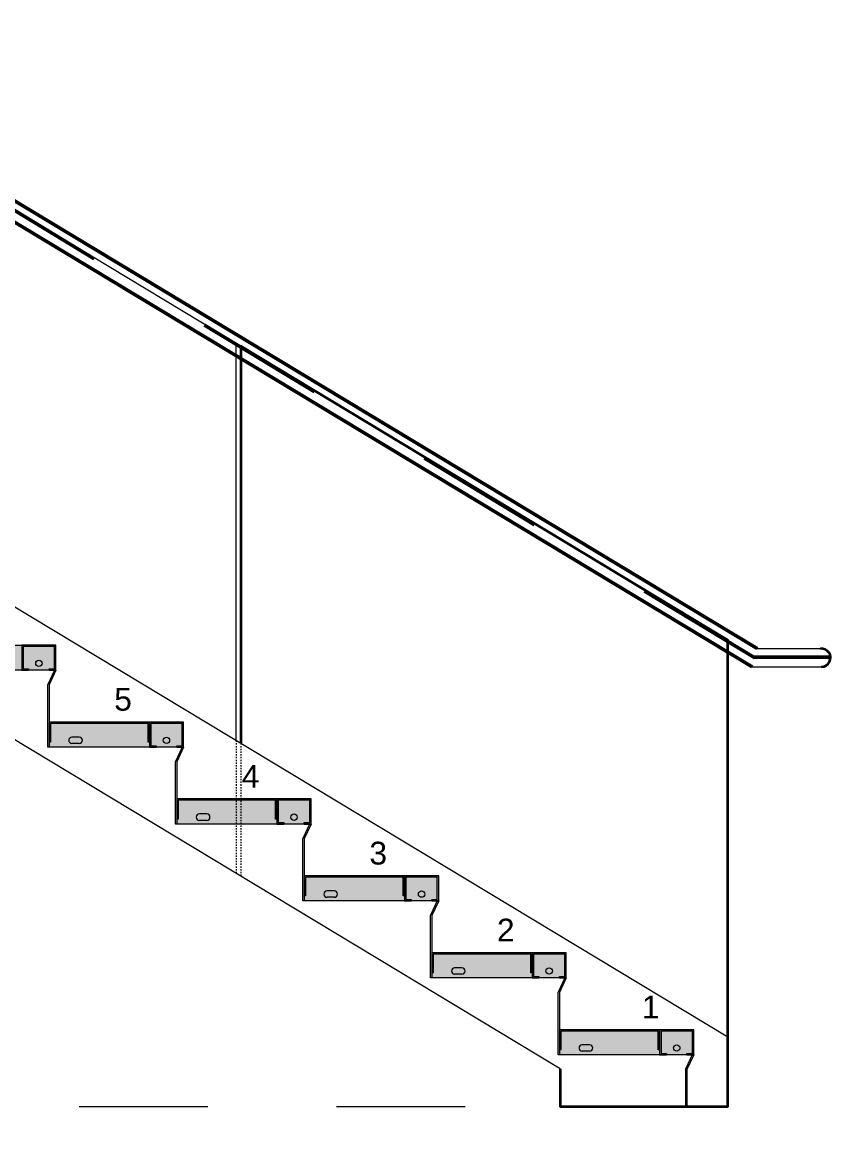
# Model space of a CAD drawing. Header units: millimetres. Extents: x -48147 to 1468943, y -496296 to 18123.
# Drawn here: x 1419400 to 1421178, y -491386 to -488918 of the extents above; entities that cross this region are included whole.
import ezdxf

# ---------------------------------------------------------------- set-up
doc = ezdxf.new("R2010")
doc.units = ezdxf.units.MM
doc.header["$MEASUREMENT"] = 0
for name, pattern in [('3MM-HIDDEN', [6, 3, -3]), ('Dashed', [2822.222233, 1411.111116, -1411.111116]), ('Wipeout_Contour', [1000, 0, -1000])]:
    doc.linetypes.add(name, pattern=pattern)
for name, color, linetype, lineweight, true_color in [('0_Pen_No__105', 7, 'Continuous', 15, 0xa6a6a6), ('A-230-M_FLOOR.IFC Import_Pen_No__109', 7, 'Continuous', 15, 0xa6a6a6), ('A-230-M_FLOOR.IFC Import_Pen_No__29', 7, 'Continuous', 50, 0x2a2a2a), ('A-30-M_Stair_Pen_No__81', 7, 'Continuous', 20, 0x6a6a6a), ('A-30-M_Stair_Pen_No__82', 7, 'Continuous', 20, 0xaaaaaa)]:
    doc.layers.add(name, color=color, linetype=linetype, lineweight=lineweight, true_color=true_color)
for name, color, linetype, lineweight in [('A-20-M_Floor_Slab_Pen_No__101', 252, 'Continuous', 15), ('A-30-M_Stair_Pen_No__1', 7, 'Continuous', 13), ('A-30-M_Stair_Pen_No__192', 7, 'Continuous', 13), ('A-30-M_Stair_Pen_No__22', 8, 'Continuous', 50), ('A-30-M_Stair_Pen_No__42', 8, 'Continuous', 35), ('New_A-30-M_Stair_Pen_No__1', 7, 'Continuous', 13), ('New_A-30-M_Stair_Pen_No__141', 255, 'Continuous', 0), ('New_A-30-M_Stair_Pen_No__160', 5, 'Continuous', 200), ('New_A-30-M_Stair_Pen_No__171', 1, 'Continuous', 5), ('New_A-30-M_Stair_Pen_No__192', 7, 'Continuous', 13)]:
    doc.layers.add(name, color=color, linetype=linetype, lineweight=lineweight)
for name, color, linetype in [('A-230-M_FLOOR.IFC Import', 7, 'Continuous'), ('A-95-P_Drawing', 7, 'Continuous'), ('New_A-25-M_Wall_Int', 7, 'Continuous'), ('New_A-30-M_Stair', 7, 'Continuous')]:
    doc.layers.add(name, color=color, linetype=linetype)
doc.styles.add('GENERATED_STYLE_2', font='')
doc.styles.get('GENERATED_STYLE_2').set_extended_font_data('Swis721 BT')

# ---------------------------------------------------------------- blocks, each defined once
blk = doc.blocks.new('Section Elem_299_1', base_point=(1411454.5, -491295.5))
at = {"color": 254, "linetype": 'Wipeout_Contour', "lineweight": 0, "ltscale": 6013637.270108126}
blk.add_wipeout([(1420881.9, -491126.8), (1420956.9, -491172), (1420956.9, -491171.9), (1420881.9, -491126.7)], dxfattribs=at).dxf.layer = 'New_A-30-M_Stair'
at = {"color": 254, "linetype": 'Wipeout_Contour', "lineweight": 0, "ltscale": 7516306.000540294}
blk.add_wipeout([(1420601.9, -491186.8), (1420601.9, -491245.1), (1420685.5, -491295.5), (1420881.9, -491295.5), (1420881.9, -491186.8)], dxfattribs=at).dxf.layer = 'New_A-30-M_Stair'
at = {"layer": 'New_A-30-M_Stair_Pen_No__160', "linetype": 'Continuous', "lineweight": 0, "true_color": 0x00007f}
blk.add_hatch(color=176, dxfattribs=at).paths.add_polyline_path([(1420881.9, -491295.5), (1420891.9, -491295.5), (1420891.9, -491186.8), (1420881.9, -491186.8)])
at = {"layer": 'New_A-30-M_Stair_Pen_No__141', "linetype": 'Continuous'}
blk.add_line((1420891.9, -491186.8), (1420891.9, -491295.5), dxfattribs=at)
at = {"color": 254, "linetype": 'Wipeout_Contour', "lineweight": 0, "ltscale": 6013049.839452865}
blk.add_wipeout([(1420881.9, -491126.7), (1420956.9, -491171.9), (1420956.9, -490272.2), (1420881.9, -490227)], dxfattribs=at).dxf.layer = 'New_A-30-M_Stair'
at = {"color": 254, "linetype": 'Wipeout_Contour', "lineweight": 0, "ltscale": 6012236.012992591}
blk.add_wipeout([(1420881.9, -490227), (1420601.9, -490058.2), (1420601.9, -490953.3), (1420881.9, -491122)], dxfattribs=at).dxf.layer = 'New_A-30-M_Stair'
at = {"color": 254, "linetype": 'Wipeout_Contour', "lineweight": 0, "ltscale": 6010957.041276725}
blk.add_wipeout([(1420601.9, -490058.2), (1420321.9, -489889.5), (1420321.9, -490784.5), (1420601.9, -490953.3)], dxfattribs=at).dxf.layer = 'New_A-30-M_Stair'
at = {"color": 254, "linetype": 'Wipeout_Contour', "lineweight": 0, "ltscale": 6012462.408506472}
blk.add_wipeout([(1420881.9, -490227), (1420956.9, -490272.2), (1420956.9, -490272.1), (1420881.9, -490226.9)], dxfattribs=at).dxf.layer = 'New_A-30-M_Stair'
at = {"layer": 'New_A-30-M_Stair_Pen_No__1', "linetype": 'Continuous'}
blk.add_line((1420956.9, -491171.9), (1420956.9, -490272.2), dxfattribs=at)
at = {"color": 254, "linetype": 'Wipeout_Contour', "lineweight": 0, "ltscale": 6009678.081916993}
blk.add_wipeout([(1420321.9, -489889.5), (1420041.9, -489720.7), (1420041.9, -490615.8), (1420321.9, -490784.5)], dxfattribs=at).dxf.layer = 'New_A-30-M_Stair'
at = {"color": 254, "linetype": 'Wipeout_Contour', "lineweight": 0, "ltscale": 6011651.675374167}
blk.add_wipeout([(1420601.9, -490058.2), (1420881.9, -490227), (1420881.9, -490226.9), (1420601.9, -490058.1)], dxfattribs=at).dxf.layer = 'New_A-30-M_Stair'
at = {"color": 254, "linetype": 'Wipeout_Contour', "lineweight": 0, "ltscale": 9019031.226630777}
blk.add_wipeout([(1420601.9, -490953.3), (1420601.9, -491018), (1420611.9, -491018), (1420611.9, -491126.8), (1420881.9, -491126.8), (1420881.9, -491122)], dxfattribs=at).dxf.layer = 'New_A-30-M_Stair'
at = {"layer": 'New_A-30-M_Stair_Pen_No__1', "linetype": 'Continuous'}
for p, q in [((1420956.9, -490272.1), (1420881.9, -490226.9)), ((1420881.9, -491126.8), (1420881.9, -491122)), ((1420956.9, -491172), (1420881.9, -491126.8))]:
    blk.add_line(p, q, dxfattribs=at)
at = {"layer": 'New_A-30-M_Stair_Pen_No__141', "linetype": 'Continuous', "flags": 128}
blk.add_lwpolyline([(1420881.9, -491126.8), (1420881.9, -491186.8), (1420881.9, -491295.5)], dxfattribs=at)
at = {"color": 254, "linetype": 'Wipeout_Contour', "lineweight": 0, "ltscale": 6008399.134921279}
blk.add_wipeout([(1420041.9, -489720.7), (1419761.9, -489552), (1419761.9, -490447), (1420041.9, -490615.8)], dxfattribs=at).dxf.layer = 'New_A-30-M_Stair'
at = {"color": 254, "linetype": 'Wipeout_Contour', "lineweight": 0, "ltscale": 6010372.780366203}
blk.add_wipeout([(1420321.9, -489889.5), (1420601.9, -490058.2), (1420601.9, -490058.1), (1420321.9, -489889.4)], dxfattribs=at).dxf.layer = 'New_A-30-M_Stair'
at = {"color": 254, "linetype": 'Wipeout_Contour', "lineweight": 0, "ltscale": 9017112.644200671}
blk.add_wipeout([(1420321.9, -490784.5), (1420321.9, -490849.3), (1420331.9, -490849.3), (1420331.9, -490958), (1420601.9, -490958), (1420601.9, -490953.3)], dxfattribs=at).dxf.layer = 'New_A-30-M_Stair'
at = {"color": 254, "linetype": 'Wipeout_Contour', "lineweight": 0, "ltscale": 6011829.151349266}
blk.add_wipeout([(1420321.9, -491018), (1420321.9, -491076.4), (1420601.9, -491245.1), (1420601.9, -491018)], dxfattribs=at).dxf.layer = 'New_A-30-M_Stair'
at = {"layer": 'New_A-30-M_Stair_Pen_No__160', "linetype": 'Continuous', "lineweight": 0, "true_color": 0x00007f}
for points in [[(1420601.9, -491126.8), (1420611.9, -491126.8), (1420611.9, -491018), (1420601.9, -491018)], [(1420601.9, -491186.8), (1420881.9, -491186.8), (1420881.9, -491126.8), (1420601.9, -491126.8)]]:
    blk.add_hatch(color=176, dxfattribs=at).paths.add_polyline_path(points)
at = {"layer": 'New_A-30-M_Stair_Pen_No__1', "linetype": 'Continuous'}
for p, q in [((1420881.9, -490226.9), (1420601.9, -490058.1)), ((1420881.9, -491122), (1420601.9, -490953.3)), ((1420685.5, -491295.5), (1420601.9, -491245.1))]:
    blk.add_line(p, q, dxfattribs=at)
at = {"layer": 'New_A-30-M_Stair_Pen_No__141', "linetype": 'Continuous'}
for p in [(1420611.9, -491018), (1420881.9, -491126.8)]:
    blk.add_line(p, (1420611.9, -491126.8), dxfattribs=at)
at = {"layer": 'New_A-30-M_Stair_Pen_No__141', "linetype": 'Continuous', "flags": 128}
for points in [[(1420601.9, -490958), (1420601.9, -491018), (1420601.9, -491126.8), (1420601.9, -491186.8)], [(1420891.9, -491186.8), (1420881.9, -491186.8), (1420601.9, -491186.8)]]:
    blk.add_lwpolyline(points, dxfattribs=at)
at = {"color": 254, "linetype": 'Wipeout_Contour', "lineweight": 0, "ltscale": 6007120.200297485}
blk.add_wipeout([(1419761.9, -489552), (1419481.9, -489383.2), (1419481.9, -490278.3), (1419761.9, -490447)], dxfattribs=at).dxf.layer = 'New_A-30-M_Stair'
at = {"color": 254, "linetype": 'Wipeout_Contour', "lineweight": 0, "ltscale": 6009093.897748221}
blk.add_wipeout([(1420041.9, -489720.7), (1420321.9, -489889.5), (1420321.9, -489889.4), (1420041.9, -489720.6)], dxfattribs=at).dxf.layer = 'New_A-30-M_Stair'
at = {"color": 254, "linetype": 'Wipeout_Contour', "lineweight": 0, "ltscale": 9015194.080255263}
blk.add_wipeout([(1420041.9, -490680.5), (1420051.9, -490680.5), (1420051.9, -490789.3), (1420321.9, -490789.3), (1420321.9, -490784.5), (1420041.9, -490615.8)], dxfattribs=at).dxf.layer = 'New_A-30-M_Stair'
at = {"color": 254, "linetype": 'Wipeout_Contour', "lineweight": 0, "ltscale": 6010550.077550655}
blk.add_wipeout([(1420041.9, -490849.3), (1420041.9, -490907.6), (1420321.9, -491076.4), (1420321.9, -490849.3)], dxfattribs=at).dxf.layer = 'New_A-30-M_Stair'
at = {"layer": 'New_A-30-M_Stair_Pen_No__160', "linetype": 'Continuous', "lineweight": 0, "true_color": 0x00007f}
for points in [[(1420321.9, -490958), (1420331.9, -490958), (1420331.9, -490849.3), (1420321.9, -490849.3)], [(1420321.9, -491018), (1420601.9, -491018), (1420601.9, -490958), (1420321.9, -490958)]]:
    blk.add_hatch(color=176, dxfattribs=at).paths.add_polyline_path(points)
at = {"layer": 'New_A-30-M_Stair_Pen_No__1', "linetype": 'Continuous'}
for p, q in [((1420601.9, -490058.1), (1420321.9, -489889.4)), ((1420601.9, -490953.3), (1420321.9, -490784.5)), ((1420601.9, -491245.1), (1420321.9, -491076.4))]:
    blk.add_line(p, q, dxfattribs=at)
at = {"layer": 'New_A-30-M_Stair_Pen_No__141', "linetype": 'Continuous'}
for p in [(1420331.9, -490849.3), (1420601.9, -490958)]:
    blk.add_line(p, (1420331.9, -490958), dxfattribs=at)
at = {"layer": 'New_A-30-M_Stair_Pen_No__141', "linetype": 'Continuous', "flags": 128}
for points in [[(1420321.9, -490789.3), (1420321.9, -490849.3), (1420321.9, -490958), (1420321.9, -491018)], [(1420611.9, -491018), (1420601.9, -491018), (1420321.9, -491018)]]:
    blk.add_lwpolyline(points, dxfattribs=at)
at = {"color": 254, "linetype": 'Wipeout_Contour', "lineweight": 0, "ltscale": 6005841.278053512}
blk.add_wipeout([(1419481.9, -489383.2), (1419201.9, -489214.5), (1419201.9, -490109.5), (1419481.9, -490278.3)], dxfattribs=at).dxf.layer = 'New_A-30-M_Stair'
at = {"color": 254, "linetype": 'Wipeout_Contour', "lineweight": 0, "ltscale": 6007815.027528131}
blk.add_wipeout([(1419761.9, -489552), (1420041.9, -489720.7), (1420041.9, -489720.6), (1419761.9, -489551.9)], dxfattribs=at).dxf.layer = 'New_A-30-M_Stair'
at = {"color": 254, "linetype": 'Wipeout_Contour', "lineweight": 0, "ltscale": 9013275.534786545}
blk.add_wipeout([(1419761.9, -490447), (1419761.9, -490511.8), (1419771.9, -490511.8), (1419771.9, -490620.5), (1420041.9, -490620.5), (1420041.9, -490615.8)], dxfattribs=at).dxf.layer = 'New_A-30-M_Stair'
at = {"color": 254, "linetype": 'Wipeout_Contour', "lineweight": 0, "ltscale": 6009271.016065554}
blk.add_wipeout([(1419761.9, -490680.5), (1419761.9, -490738.9), (1420041.9, -490907.6), (1420041.9, -490680.5)], dxfattribs=at).dxf.layer = 'New_A-30-M_Stair'
at = {"layer": 'New_A-30-M_Stair_Pen_No__160', "linetype": 'Continuous', "lineweight": 0, "true_color": 0x00007f}
for points in [[(1420041.9, -490789.3), (1420051.9, -490789.3), (1420051.9, -490680.5), (1420041.9, -490680.5)], [(1420041.9, -490849.3), (1420321.9, -490849.3), (1420321.9, -490789.3), (1420041.9, -490789.3)]]:
    blk.add_hatch(color=176, dxfattribs=at).paths.add_polyline_path(points)
at = {"layer": 'New_A-30-M_Stair_Pen_No__1', "linetype": 'Continuous'}
for p, q in [((1420321.9, -489889.4), (1420041.9, -489720.6)), ((1420321.9, -490784.5), (1420041.9, -490615.8)), ((1420321.9, -491076.4), (1420041.9, -490907.6))]:
    blk.add_line(p, q, dxfattribs=at)
at = {"layer": 'New_A-30-M_Stair_Pen_No__141', "linetype": 'Continuous'}
for p in [(1420051.9, -490680.5), (1420321.9, -490789.3)]:
    blk.add_line(p, (1420051.9, -490789.3), dxfattribs=at)
at = {"layer": 'New_A-30-M_Stair_Pen_No__141', "linetype": 'Continuous', "flags": 128}
for points in [[(1420041.9, -490620.5), (1420041.9, -490680.5), (1420041.9, -490789.3), (1420041.9, -490849.3)], [(1420331.9, -490849.3), (1420321.9, -490849.3), (1420041.9, -490849.3)]]:
    blk.add_lwpolyline(points, dxfattribs=at)
at = {"color": 254, "linetype": 'Wipeout_Contour', "lineweight": 0, "ltscale": 6006536.169713855}
blk.add_wipeout([(1419481.9, -489383.2), (1419761.9, -489552), (1419761.9, -489551.9), (1419481.9, -489383.1)], dxfattribs=at).dxf.layer = 'New_A-30-M_Stair'
at = {"color": 254, "linetype": 'Wipeout_Contour', "lineweight": 0, "ltscale": 9011357.007835861}
blk.add_wipeout([(1419481.9, -490343), (1419491.9, -490343), (1419491.9, -490451.8), (1419761.9, -490451.8), (1419761.9, -490447), (1419481.9, -490278.3)], dxfattribs=at).dxf.layer = 'New_A-30-M_Stair'
at = {"color": 254, "linetype": 'Wipeout_Contour', "lineweight": 0, "ltscale": 6007991.966901827}
blk.add_wipeout([(1419481.9, -490511.8), (1419481.9, -490570.1), (1419761.9, -490738.9), (1419761.9, -490511.8)], dxfattribs=at).dxf.layer = 'New_A-30-M_Stair'
at = {"layer": 'New_A-30-M_Stair_Pen_No__160', "linetype": 'Continuous', "lineweight": 0, "true_color": 0x00007f}
for points in [[(1419761.9, -490620.5), (1419771.9, -490620.5), (1419771.9, -490511.8), (1419761.9, -490511.8)], [(1419761.9, -490680.5), (1420041.9, -490680.5), (1420041.9, -490620.5), (1419761.9, -490620.5)]]:
    blk.add_hatch(color=176, dxfattribs=at).paths.add_polyline_path(points)
at = {"layer": 'New_A-30-M_Stair_Pen_No__1', "linetype": 'Continuous'}
for p, q in [((1420041.9, -489720.6), (1419761.9, -489551.9)), ((1420041.9, -490615.8), (1419761.9, -490447)), ((1420041.9, -490907.6), (1419761.9, -490738.9))]:
    blk.add_line(p, q, dxfattribs=at)
at = {"layer": 'New_A-30-M_Stair_Pen_No__141', "linetype": 'Continuous'}
for p in [(1419771.9, -490511.8), (1420041.9, -490620.5)]:
    blk.add_line(p, (1419771.9, -490620.5), dxfattribs=at)
at = {"layer": 'New_A-30-M_Stair_Pen_No__141', "linetype": 'Continuous', "flags": 128}
for points in [[(1419761.9, -490451.8), (1419761.9, -490511.8), (1419761.9, -490620.5), (1419761.9, -490680.5)], [(1420051.9, -490680.5), (1420041.9, -490680.5), (1419761.9, -490680.5)]]:
    blk.add_lwpolyline(points, dxfattribs=at)
at = {"color": 254, "linetype": 'Wipeout_Contour', "lineweight": 0, "ltscale": 6005257.324313316}
blk.add_wipeout([(1419201.9, -489214.5), (1419481.9, -489383.2), (1419481.9, -489383.1), (1419201.9, -489214.4)], dxfattribs=at).dxf.layer = 'New_A-30-M_Stair'
at = {"color": 254, "linetype": 'Wipeout_Contour', "lineweight": 0, "ltscale": 9009438.499392886}
blk.add_wipeout([(1419201.9, -490174.3), (1419211.9, -490174.3), (1419211.9, -490283), (1419481.9, -490283), (1419481.9, -490278.3), (1419201.9, -490109.5)], dxfattribs=at).dxf.layer = 'New_A-30-M_Stair'
at = {"color": 254, "linetype": 'Wipeout_Contour', "lineweight": 0, "ltscale": 6006712.930067345}
blk.add_wipeout([(1419201.9, -490343), (1419201.9, -490401.4), (1419481.9, -490570.1), (1419481.9, -490343)], dxfattribs=at).dxf.layer = 'New_A-30-M_Stair'
at = {"layer": 'New_A-30-M_Stair_Pen_No__160', "linetype": 'Continuous', "lineweight": 0, "true_color": 0x00007f}
for points in [[(1419201.9, -490343), (1419481.9, -490343), (1419481.9, -490283), (1419201.9, -490283)], [(1419481.9, -490451.8), (1419491.9, -490451.8), (1419491.9, -490343), (1419481.9, -490343)], [(1419481.9, -490511.8), (1419761.9, -490511.8), (1419761.9, -490451.8), (1419481.9, -490451.8)]]:
    blk.add_hatch(color=176, dxfattribs=at).paths.add_polyline_path(points)
at = {"layer": 'New_A-30-M_Stair_Pen_No__1', "linetype": 'Continuous'}
for p, q in [((1419481.9, -489383.1), (1419201.9, -489214.4)), ((1419761.9, -489551.9), (1419481.9, -489383.1)), ((1419481.9, -490278.3), (1419201.9, -490109.5)), ((1419761.9, -490447), (1419481.9, -490278.3)), ((1419481.9, -490570.1), (1419201.9, -490401.4)), ((1419761.9, -490738.9), (1419481.9, -490570.1))]:
    blk.add_line(p, q, dxfattribs=at)
at = {"layer": 'New_A-30-M_Stair_Pen_No__141', "linetype": 'Continuous'}
for p, q in [((1419481.9, -490283), (1419211.9, -490283)), ((1419491.9, -490343), (1419491.9, -490451.8)), ((1419761.9, -490451.8), (1419491.9, -490451.8))]:
    blk.add_line(p, q, dxfattribs=at)
at = {"layer": 'New_A-30-M_Stair_Pen_No__141', "linetype": 'Continuous', "flags": 128}
for points in [[(1419481.9, -490283), (1419481.9, -490343), (1419481.9, -490451.8), (1419481.9, -490511.8)], [(1419491.9, -490343), (1419481.9, -490343), (1419201.9, -490343)], [(1419771.9, -490511.8), (1419761.9, -490511.8), (1419481.9, -490511.8)]]:
    blk.add_lwpolyline(points, dxfattribs=at)
blk = doc.blocks.new('Section Elem_506_1', base_point=(1411454.5, -491295.5))
at = {"color": 254, "linetype": 'Wipeout_Contour', "lineweight": 0, "ltscale": 4503690.686686108}
blk.add_wipeout([(1420685.5, -491295.5), (1417801.9, -489557.6), (1417801.9, -491295.5)], dxfattribs=at).dxf.layer = 'New_A-25-M_Wall_Int'
at = {"color": 254, "linetype": 'Wipeout_Contour', "lineweight": 0, "ltscale": 18038000.64967246}
blk.add_wipeout([(1418910.9, -488720.5), (1418646.7, -488879.8), (1420956.9, -490272.1), (1420956.9, -490272.2), (1420956.9, -491171.9), (1420956.9, -491172), (1420881.9, -491126.8), (1420881.9, -491186.8), (1420891.9, -491186.8), (1420891.9, -491295.5), (1422974.6, -491295.5), (1422974.6, -488720.5)], dxfattribs=at).dxf.layer = 'New_A-25-M_Wall_Int'
blk = doc.blocks.new('Section Elem_704_1', base_point=(1411454.5, -491295.5))
at = {"color": 254, "linetype": 'Wipeout_Contour', "lineweight": 0, "ltscale": 6016669.249559595}
blk.add_wipeout([(1431681.6, -491545.5), (1431681.6, -491295.5), (1411566.1, -491295.5), (1411566.1, -491545.5)], dxfattribs=at).dxf.layer = 'A-230-M_FLOOR.IFC Import'
at = {"layer": 'A-230-M_FLOOR.IFC Import_Pen_No__109', "linetype": 'Continuous'}
h = blk.add_hatch(dxfattribs=at)
h.set_pattern_fill('Lightweight_Concrete_0001', color=256, style=0, pattern_type=2)
h.set_pattern_definition([(0, (1411454.5, -491295.5), (0, 779.423), [48.75, -401.25]), (0, (1411679.5, -490905.8), (0, 779.423), [48.75, -401.25]), (60, (1411454.5, -491295.5), (-675, 389.71), [48.75, -401.25]), (60, (1411904.5, -491295.5), (-675, 389.71), [48.75, -401.25]), (120, (1411503.2, -491295.5), (675, 389.71), [48.75, -401.25]), (120, (1411953.2, -491295.5), (675, 389.71), [48.75, -401.25]), (0, (1411454.48, -491220.52), (0, 150), [0, -150, 0, -225]), (45, (1411529.48, -491220.52), (-106.066, 106.066), [0, -112.5, 0, -187.5])])
h.paths.add_polyline_path([(1431681.6, -491545.5), (1431681.6, -491295.5), (1411566.1, -491295.5), (1411566.1, -491545.5)])
at = {"layer": 'A-230-M_FLOOR.IFC Import_Pen_No__29', "linetype": 'Continuous'}
for p, q in [((1420881.9, -491295.5), (1415593.9, -491295.5)), ((1420891.9, -491295.5), (1420881.9, -491295.5)), ((1425745.6, -491295.5), (1420891.9, -491295.5))]:
    blk.add_line(p, q, dxfattribs=at)
blk = doc.blocks.new('S-34 Building Section_STORY_MARKER', base_point=(1411454.5, -491295.5))
at = {"layer": '0_Pen_No__105', "linetype": 'Dashed', "ltscale": 0.2}
blk.add_line((1387916.2, -491295.5), (1445948.4, -491295.5), dxfattribs=at)

msp = doc.modelspace()

# ---------------------------------------------------------------- block references
at = {"layer": 'New_A-30-M_Stair'}
msp.add_blockref('Section Elem_299_1', (1411454.5, -491295.5), dxfattribs=at)

# ---------------------------------------------------------------- next in the draw order: block references
at = {"layer": 'New_A-25-M_Wall_Int'}
msp.add_blockref('Section Elem_506_1', (1411454.5, -491295.5), dxfattribs=at)

# ---------------------------------------------------------------- next in the draw order: block references
at = {"layer": 'A-230-M_FLOOR.IFC Import'}
msp.add_blockref('Section Elem_704_1', (1411454.5, -491295.5), dxfattribs=at)

# ---------------------------------------------------------------- next in the draw order: wipeouts: each hides what was drawn before it
at = {"color": 254, "linetype": 'Wipeout_Contour', "lineweight": 0, "ltscale": 5993244.109054232}
msp.add_wipeout([(1415048.3, -470752.6), (1422292.3, -470752.6), (1422292.3, -492986.9), (1415048.3, -492986.9)], dxfattribs=at).dxf.layer = 'A-95-P_Drawing'

# ---------------------------------------------------------------- next in the draw order: hatches: boundary and pattern name
at = {"layer": 'A-20-M_Floor_Slab_Pen_No__101', "linetype": 'Continuous'}
for points in [[(1419473.9, -490283.4), (1419175.9, -490283.4), (1419175.9, -490338.4), (1419473.9, -490338.4)], [(1419753.9, -490452.2), (1419455.9, -490452.2), (1419455.9, -490507.2), (1419753.9, -490507.2)], [(1420033.9, -490620.9), (1419735.9, -490620.9), (1419735.9, -490675.9), (1420033.9, -490675.9)], [(1420313.9, -490789.7), (1420015.9, -490789.7), (1420015.9, -490844.7), (1420313.9, -490844.7)], [(1420593.9, -490958.4), (1420295.9, -490958.4), (1420295.9, -491013.4), (1420593.9, -491013.4)], [(1420873.9, -491127.2), (1420575.9, -491127.2), (1420575.9, -491182.2), (1420873.9, -491182.2)]]:
    msp.add_hatch(color=256, dxfattribs=at).paths.add_polyline_path(points)

# ---------------------------------------------------------------- next in the draw order: linework, layer by layer
at = {"layer": 'A-30-M_Stair_Pen_No__1', "linetype": '3MM-HIDDEN', "flags": 128}
for points in [[(1419869.7, -490492.8), (1419869.7, -490784.7)], [(1419879.7, -490498.8), (1419879.7, -490790.7)]]:
    msp.add_lwpolyline(points, dxfattribs=at)
at = {"layer": 'A-30-M_Stair_Pen_No__192', "linetype": 'Continuous', "flags": 128}
msp.add_lwpolyline([(1420855.9, -491213.7), (1420855.9, -491295.5), (1420858.9, -491295.5)], dxfattribs=at)
at = {"layer": 'A-30-M_Stair_Pen_No__22', "linetype": 'Continuous', "flags": 128}
for points in [[(1421013.2, -490291.2), (1417653.2, -488266.2)], [(1421002.1, -490331.2), (1417642.1, -488306.2)]]:
    msp.add_lwpolyline(points, dxfattribs=at)
at = {"layer": 'A-30-M_Stair_Pen_No__22', "linetype": 'Dashed', "ltscale": 0.2, "flags": 128}
for points in [[(1421007.5, -490311.2), (1417654.4, -488286.2)], [(1421173.8, -490309.9), (1421005.4, -490309.9)]]:
    msp.add_lwpolyline(points, dxfattribs=at)
at = {"layer": 'A-30-M_Stair_Pen_No__42', "linetype": 'Continuous', "flags": 128}
msp.add_lwpolyline([(1420580.9, -491213.3), (1420580.9, -491295.5), (1420948.7, -491295.5), (1420948.7, -490272.3), (1419879.7, -489628), (1419879.7, -490498.8)], dxfattribs=at)
at = {"layer": 'A-30-M_Stair_Pen_No__42', "linetype": 'Continuous'}
msp.add_arc((1421153.8, -490311.2), 20.1, 271.388, 96.1068, dxfattribs=at)
at = {"layer": 'A-30-M_Stair_Pen_No__81', "linetype": 'Continuous', "flags": 128}
for points in [[(1421013.2, -490291.2), (1421151.6, -490291.2)], [(1421002.1, -490331.2), (1421154.3, -490331.2)]]:
    msp.add_lwpolyline(points, dxfattribs=at)
at = {"layer": 'A-30-M_Stair_Pen_No__82', "linetype": 'Continuous', "flags": 128}
for points in [[(1419869.7, -490492.8), (1419869.7, -489622), (1418799.7, -488977.1), (1418799.7, -489847.9)], [(1420580.9, -491213.3), (1417713.9, -489485.4), (1417593.9, -489485.4), (1417593.9, -489157.4), (1417653.9, -489157.4), (1420948.7, -491143.1), (1420948.7, -491295.5)]]:
    msp.add_lwpolyline(points, dxfattribs=at)
at = {"layer": 'New_A-30-M_Stair_Pen_No__192', "linetype": 'Continuous'}
for p, q in [((1419188.9, -490283.4), (1419473.9, -490283.4)), ((1419468.9, -490452.2), (1419753.9, -490452.2)), ((1419748.9, -490620.9), (1420033.9, -490620.9)), ((1420028.9, -490789.7), (1420313.9, -490789.7)), ((1420308.9, -490958.4), (1420593.9, -490958.4)), ((1420588.9, -491127.2), (1420873.9, -491127.2))]:
    msp.add_line(p, q, dxfattribs=at)
at = {"layer": 'New_A-30-M_Stair_Pen_No__192', "linetype": 'Continuous', "flags": 128}
for points in [[(1419458.9, -490338.4), (1419473.9, -490338.4), (1419473.9, -490283.4), (1419398.9, -490283.4), (1419398.9, -490338.4), (1419413.7, -490338.4)], [(1419458.9, -490338.4), (1419458.9, -490335.4), (1419470.9, -490335.4), (1419470.9, -490286.4), (1419401.9, -490286.4), (1419401.9, -490335.4), (1419413.7, -490335.4), (1419413.7, -490338.4)], [(1419473.9, -490338.4), (1419175.9, -490338.4)], [(1419470.6, -490338.4), (1419455.9, -490369.9)], [(1419473.9, -490338.4), (1419458.9, -490370.6)], [(1419458.9, -490370.6), (1419458.9, -490507.2), (1419455.9, -490507.2), (1419455.9, -490369.9)], [(1419678.9, -490494.2), (1419678.9, -490452.2), (1419458.9, -490452.2), (1419458.9, -490496.2)], [(1419678.9, -490496.2), (1419675.9, -490496.2), (1419675.9, -490455.2), (1419461.9, -490455.2), (1419461.9, -490496.2), (1419458.9, -490496.2)], [(1419738.9, -490507.2), (1419753.9, -490507.2), (1419753.9, -490452.2), (1419678.9, -490452.2), (1419678.9, -490507.2), (1419693.7, -490507.2)], [(1419738.9, -490507.2), (1419738.9, -490504.2), (1419750.9, -490504.2), (1419750.9, -490455.2), (1419681.9, -490455.2), (1419681.9, -490504.2), (1419693.7, -490504.2), (1419693.7, -490507.2)], [(1419524.9, -490485.2), (1419508.9, -490485.2)], [(1419753.9, -490507.2), (1419455.9, -490507.2)], [(1419524.9, -490499.2), (1419508.9, -490499.2)], [(1419750.6, -490507.2), (1419735.9, -490538.7)], [(1419753.9, -490507.2), (1419738.9, -490539.4)], [(1419738.9, -490539.4), (1419738.9, -490675.9), (1419735.9, -490675.9), (1419735.9, -490538.7)], [(1419958.9, -490662.9), (1419958.9, -490620.9), (1419738.9, -490620.9), (1419738.9, -490664.9)], [(1419958.9, -490664.9), (1419955.9, -490664.9), (1419955.9, -490623.9), (1419741.9, -490623.9), (1419741.9, -490664.9), (1419738.9, -490664.9)], [(1420018.9, -490675.9), (1420033.9, -490675.9), (1420033.9, -490620.9), (1419958.9, -490620.9), (1419958.9, -490675.9), (1419973.7, -490675.9)], [(1420018.9, -490675.9), (1420018.9, -490672.9), (1420030.9, -490672.9), (1420030.9, -490623.9), (1419961.9, -490623.9), (1419961.9, -490672.9), (1419973.7, -490672.9), (1419973.7, -490675.9)], [(1419804.9, -490653.9), (1419788.9, -490653.9)], [(1420033.9, -490675.9), (1419735.9, -490675.9)], [(1419804.9, -490667.9), (1419788.9, -490667.9)], [(1420030.6, -490675.9), (1420015.9, -490707.4)], [(1420033.9, -490675.9), (1420018.9, -490708.1)], [(1420018.9, -490708.1), (1420018.9, -490844.7), (1420015.9, -490844.7), (1420015.9, -490707.4)], [(1420238.9, -490831.7), (1420238.9, -490789.7), (1420018.9, -490789.7), (1420018.9, -490833.7)], [(1420298.9, -490844.7), (1420313.9, -490844.7), (1420313.9, -490789.7), (1420238.9, -490789.7), (1420238.9, -490844.7), (1420253.7, -490844.7)], [(1420238.9, -490833.7), (1420235.9, -490833.7), (1420235.9, -490792.7), (1420021.9, -490792.7), (1420021.9, -490833.7), (1420018.9, -490833.7)], [(1420298.9, -490844.7), (1420298.9, -490841.7), (1420310.9, -490841.7), (1420310.9, -490792.7), (1420241.9, -490792.7), (1420241.9, -490841.7), (1420253.7, -490841.7), (1420253.7, -490844.7)], [(1420084.9, -490822.7), (1420068.9, -490822.7)], [(1420084.9, -490836.7), (1420068.9, -490836.7)], [(1420313.9, -490844.7), (1420015.9, -490844.7)], [(1420310.6, -490844.7), (1420295.9, -490876.2)], [(1420313.9, -490844.7), (1420298.9, -490876.9)], [(1420298.9, -490876.9), (1420298.9, -491013.4), (1420295.9, -491013.4), (1420295.9, -490876.2)], [(1420518.9, -491000.4), (1420518.9, -490958.4), (1420298.9, -490958.4), (1420298.9, -491002.4)], [(1420518.9, -491002.4), (1420515.9, -491002.4), (1420515.9, -490961.4), (1420301.9, -490961.4), (1420301.9, -491002.4), (1420298.9, -491002.4)], [(1420578.9, -491013.4), (1420593.9, -491013.4), (1420593.9, -490958.4), (1420518.9, -490958.4), (1420518.9, -491013.4), (1420533.7, -491013.4)], [(1420578.9, -491013.4), (1420578.9, -491010.4), (1420590.9, -491010.4), (1420590.9, -490961.4), (1420521.9, -490961.4), (1420521.9, -491010.4), (1420533.7, -491010.4), (1420533.7, -491013.4)], [(1420364.9, -490991.4), (1420348.9, -490991.4)], [(1420364.9, -491005.4), (1420348.9, -491005.4)], [(1420593.9, -491013.4), (1420295.9, -491013.4)], [(1420590.6, -491013.4), (1420575.9, -491044.9)], [(1420593.9, -491013.4), (1420578.9, -491045.6)], [(1420578.9, -491045.6), (1420578.9, -491182.2), (1420575.9, -491182.2), (1420575.9, -491044.9)], [(1420798.9, -491169.2), (1420798.9, -491127.2), (1420578.9, -491127.2), (1420578.9, -491171.2)], [(1420798.9, -491171.2), (1420795.9, -491171.2), (1420795.9, -491130.2), (1420581.9, -491130.2), (1420581.9, -491171.2), (1420578.9, -491171.2)], [(1420858.9, -491182.2), (1420873.9, -491182.2), (1420873.9, -491127.2), (1420798.9, -491127.2), (1420798.9, -491182.2), (1420813.7, -491182.2)], [(1420858.9, -491182.2), (1420858.9, -491179.2), (1420870.9, -491179.2), (1420870.9, -491130.2), (1420801.9, -491130.2), (1420801.9, -491179.2), (1420813.7, -491179.2), (1420813.7, -491182.2)], [(1420644.9, -491160.2), (1420628.9, -491160.2)], [(1420873.9, -491182.2), (1420575.9, -491182.2)], [(1420644.9, -491174.2), (1420628.9, -491174.2)], [(1420870.6, -491182.2), (1420855.9, -491213.7)], [(1420873.9, -491182.2), (1420858.9, -491214.4)], [(1420858.9, -491214.4), (1420858.9, -491295.5)]]:
    msp.add_lwpolyline(points, dxfattribs=at)
at = {"layer": 'New_A-30-M_Stair_Pen_No__192', "linetype": 'Continuous'}
for centre in [(1419436.4, -490323.4), (1419716.4, -490492.2), (1419996.4, -490660.9), (1420276.4, -490829.7), (1420556.4, -490998.4), (1420836.4, -491167.2)]:
    msp.add_circle(centre, 7, dxfattribs=at)
for centre, start, end in [((1419508.9, -490492.2), 90, 270), ((1419524.9, -490492.2), 270, 90), ((1419788.9, -490660.9), 90, 270), ((1419804.9, -490660.9), 270, 90), ((1420068.9, -490829.7), 90, 270), ((1420084.9, -490829.7), 270, 90), ((1420348.9, -490998.4), 90, 270), ((1420364.9, -490998.4), 270, 90), ((1420628.9, -491167.2), 90, 270), ((1420644.9, -491167.2), 270, 90)]:
    msp.add_arc(centre, 7, start, end, dxfattribs=at)

# ---------------------------------------------------------------- next in the draw order: texts
at = {"layer": 'New_A-30-M_Stair_Pen_No__171', "linetype": 'Continuous', "char_height": 50, "attachment_point": 2, "style": 'GENERATED_STYLE_2'}
for s, insert in [('\\A1;{\\fSwis721 BT|b0|i0|c0|p34;5}', (1419621.1, -490377.3)), ('\\A1;{\\fSwis721 BT|b0|i0|c0|p34;4}', (1419901.1, -490546.1)), ('\\A1;{\\fSwis721 BT|b0|i0|c0|p34;3}', (1420181.1, -490714.8)), ('\\A1;{\\fSwis721 BT|b0|i0|c0|p34;2}', (1420461.1, -490883.6)), ('\\A1;{\\fSwis721 BT|b0|i0|c0|p34;1}', (1420779.1, -491052.3))]:
    msp.add_mtext(s, dxfattribs=dict(at, insert=insert))

# ---------------------------------------------------------------- next in the draw order: block references
at = {"linetype": 'Continuous', "lineweight": 0}
msp.add_blockref('S-34 Building Section_STORY_MARKER', (1411454.5, -491295.5), dxfattribs=at)

doc.saveas('drawing.dxf')
